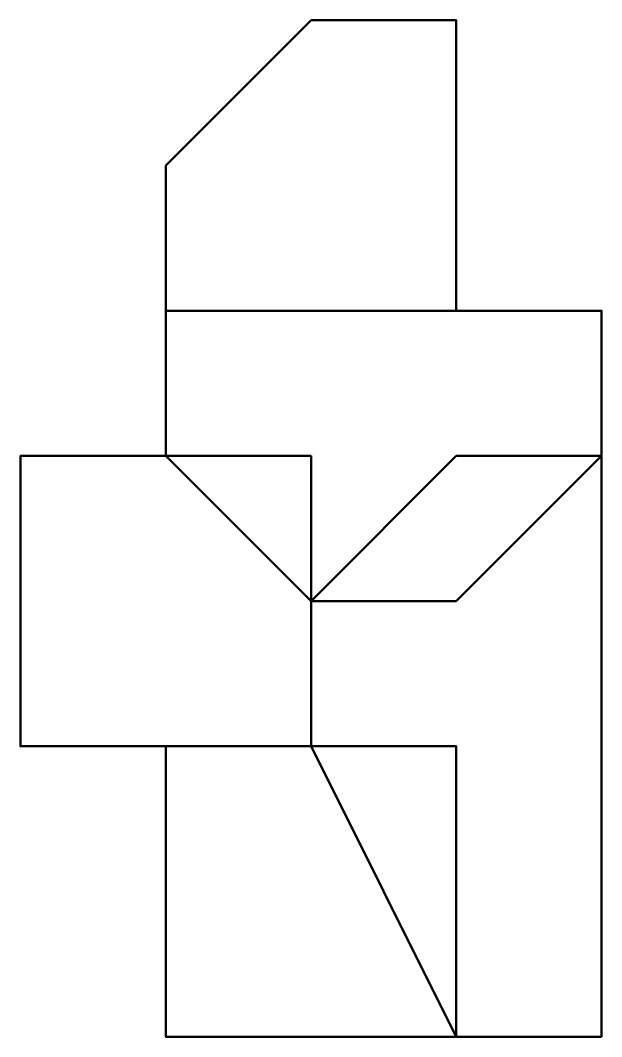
# Model space of a CAD drawing. Header units: metres. Extents: x 1000 to 5000, y 1000 to 8000.
import ezdxf

# ---------------------------------------------------------------- set-up
doc = ezdxf.new("R2010")
doc.units = ezdxf.units.M

msp = doc.modelspace()

# ---------------------------------------------------------------- linework, layer by layer
at = {"color": 7, "lineweight": 50}
for points in [[(3000, 8000), (2000, 7000), (2000, 6000), (4000, 6000), (4000, 8000)], [(4000, 4000), (5000, 5000), (5000, 6000), (2000, 6000), (2000, 5000), (3000, 4000)], [(3000, 5000), (1000, 5000), (1000, 3000), (3000, 3000)], [(5000, 1000), (5000, 5000), (4000, 5000), (3000, 4000), (3000, 3000), (4000, 1000)], [(2000, 3000), (2000, 1000), (4000, 1000), (4000, 3000)]]:
    msp.add_lwpolyline(points, close=True, dxfattribs=at)

doc.saveas('drawing.dxf')
